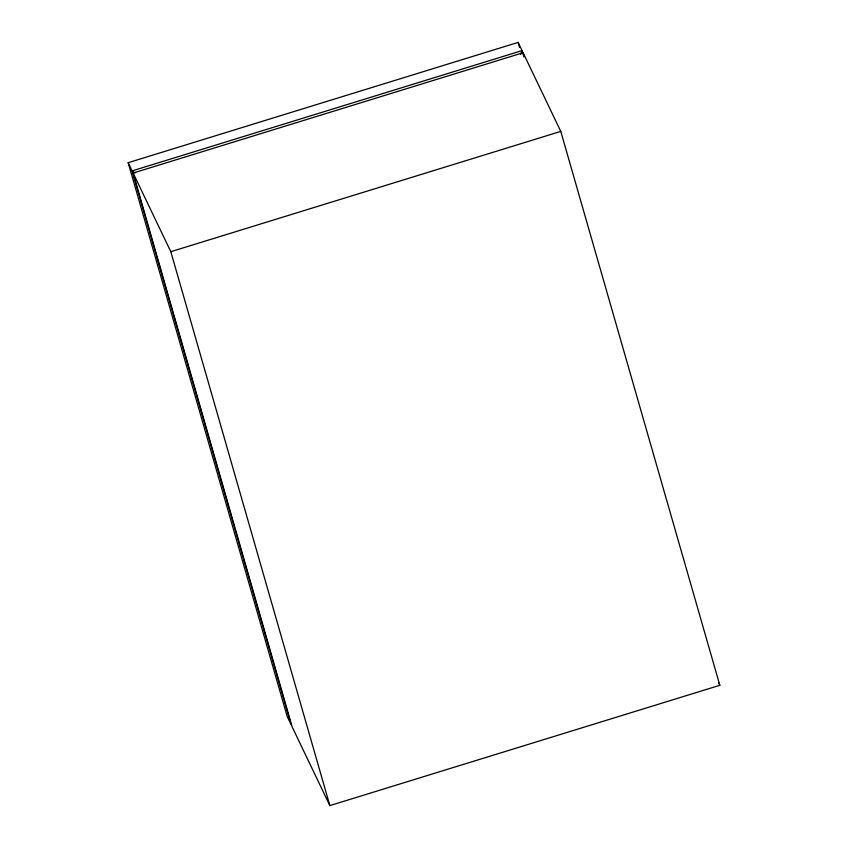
<?xml version="1.0" encoding="UTF-8"?>
<svg xmlns="http://www.w3.org/2000/svg" width="848" height="848" viewBox="0 0 848 848"><rect width="100%" height="100%" fill="white"/><g stroke="black" fill="none" stroke-linecap="round" stroke-linejoin="round"><path stroke-width="1.27" d="M520.767 54.357L522.071 50.604L518.139 42.4L128.175 162.699L287.228 716.602L291.15 724.807L132.108 170.904L128.175 162.699M133.136 173.045L523.089 52.735L560.772 131.398L719.825 685.301L329.861 805.6L292.178 726.937L133.136 173.045L170.819 251.697L329.861 805.6M170.819 251.697L560.772 131.398M135.086 172.971L132.108 170.904L522.071 50.604L523.894 56.975M718.68 682.916L719.825 685.301M523.089 52.735L524.191 56.562M518.139 42.4L519.601 47.499"/></g></svg>
